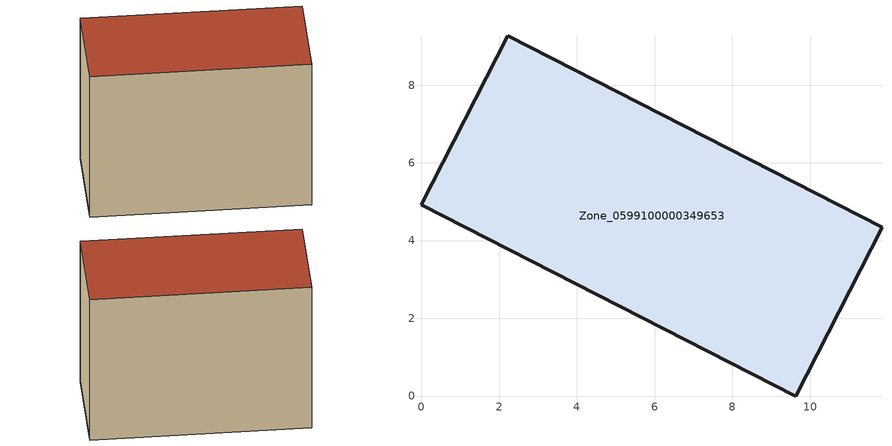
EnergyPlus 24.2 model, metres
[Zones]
Zone_0599100000349653
 floor ground (C_G): 11.85,4.34 9.63,0 0,4.93 2.22,9.27 z4.02
 wall outside (C_F): 9.63,0 11.85,4.34 2.22,9.27 0,4.93 9.63,0 z4.02:12.42
 roof outside (C_R): 2.22,9.27 0,4.93 9.63,0 11.85,4.34 z12.42
[BUILDING]
Pand.0599100000349653: North Axis=0; Terrain=City; Loads Convergence Tolerance Value=0.04; Temperature Convergence Tolerance Value=0.4; Solar Distribution=FullExterior; Maximum Number of Warmup Days=25; Minimum Number of Warmup Days=1
[Site:Location]
Rotterdam.The.Hague.AP_ZH_NLD Design_Conditions: Latitude=51.96; Longitude=4.45; Time Zone=1; Elevation=-4.5
[SITE:GROUNDTEMPERATURE:BUILDINGSURFACE]
18, 18, 18, 18, 18, 18, 18, 18, 18, 18, 18, 18
[MATERIAL] Thermal Absorptance=0.9; Solar Absorptance=0.7; Visible Absorptance=0.7
Name | Roughness | Thickness | Conductivity | Density | Specific Heat
G.TI.1992-2005 | MediumSmooth | 0.15 | 0.06 | 540 | 1210
F.TI.1992-2005 | Rough | 0.3 | 0.12 | 1920 | 840
R.TI.1992-2005 | MediumRough | 0.2 | 0.08 | 1500 | 1000
[CONSTRUCTION]
C_G: G.TI.1992-2005
C_F: F.TI.1992-2005
C_R: R.TI.1992-2005
[ZONE]
Zone_0599100000349653: Type=1; Multiplier=1; Ceiling Height=Autocalculate; Volume=Autocalculate; Floor Area=autocalculate; Part of Total Floor Area=Yes
[ZONEINFILTRATION:DESIGNFLOWRATE]
Infil_Zone_0599100000349653: Zone or ZoneList or Space or SpaceList=Zone_0599100000349653; Schedule=AlwaysOn; Design Flow Rate Calculation Method=Flow/Area; Flow Rate per Floor Area=0.0015; Constant Term Coefficient=1; Temperature Term Coefficient=0; Velocity Term Coefficient=0; Velocity Squared Term Coefficient=0
[HVACTEMPLATE:ZONE:IDEALLOADSAIRSYSTEM]
Zone_0599100000349653: Maximum Heating Supply Air Temperature=50; Minimum Cooling Supply Air Temperature=13; Maximum Heating Supply Air Humidity Ratio=0.0156; Minimum Cooling Supply Air Humidity Ratio=0.0077; Heating Limit=NoLimit; Cooling Limit=NoLimit; Dehumidification Control Type=ConstantSensibleHeatRatio; Cooling Sensible Heat Ratio=0.7; Dehumidification Setpoint=60; Humidification Control Type=None; Humidification Setpoint=30; Outdoor Air Method=None; Outdoor Air Flow Rate per Person=0.00944; Outdoor Air Flow Rate per Zone Floor Area=0; Outdoor Air Flow Rate per Zone=0; Demand Controlled Ventilation Type=None; Outdoor Air Economizer Type=NoEconomizer; Heat Recovery Type=None; Sensible Heat Recovery Effectiveness=0.7; Latent Heat Recovery Effectiveness=0.65
[ZONECONTROL:THERMOSTAT]
ThermostatControl_Zone_0599100000349653: Zone or ZoneList=Zone_0599100000349653; Control Type Schedule=DualSetpointControlType; Control 1=Thermostat_Zone_0599100000349653; Temperature Difference Between Cutout And Setpoint=0
[THERMOSTATSETPOINT:DUALSETPOINT]
Thermostat_Zone_0599100000349653: Heating Setpoint Temperature Schedule=HeatingSetpoint_Zone_0599100000349653; Cooling Setpoint Temperature Schedule=CoolingSetpoint_Zone_0599100000349653
[SCHEDULE:COMPACT]
HeatingSetpoint_Zone_0599100000349653: Through: 12/31, For: AllDays, Until: 24:00, 21
CoolingSetpoint_Zone_0599100000349653: Through: 12/31, For: AllDays, Until: 24:00, 24
DualSetpointControlType: Through: 12/31, For: AllDays, Until: 24:00, 4
AlwaysOn: Through: 12/31, For: AllDays, Until: 24:00, 1
